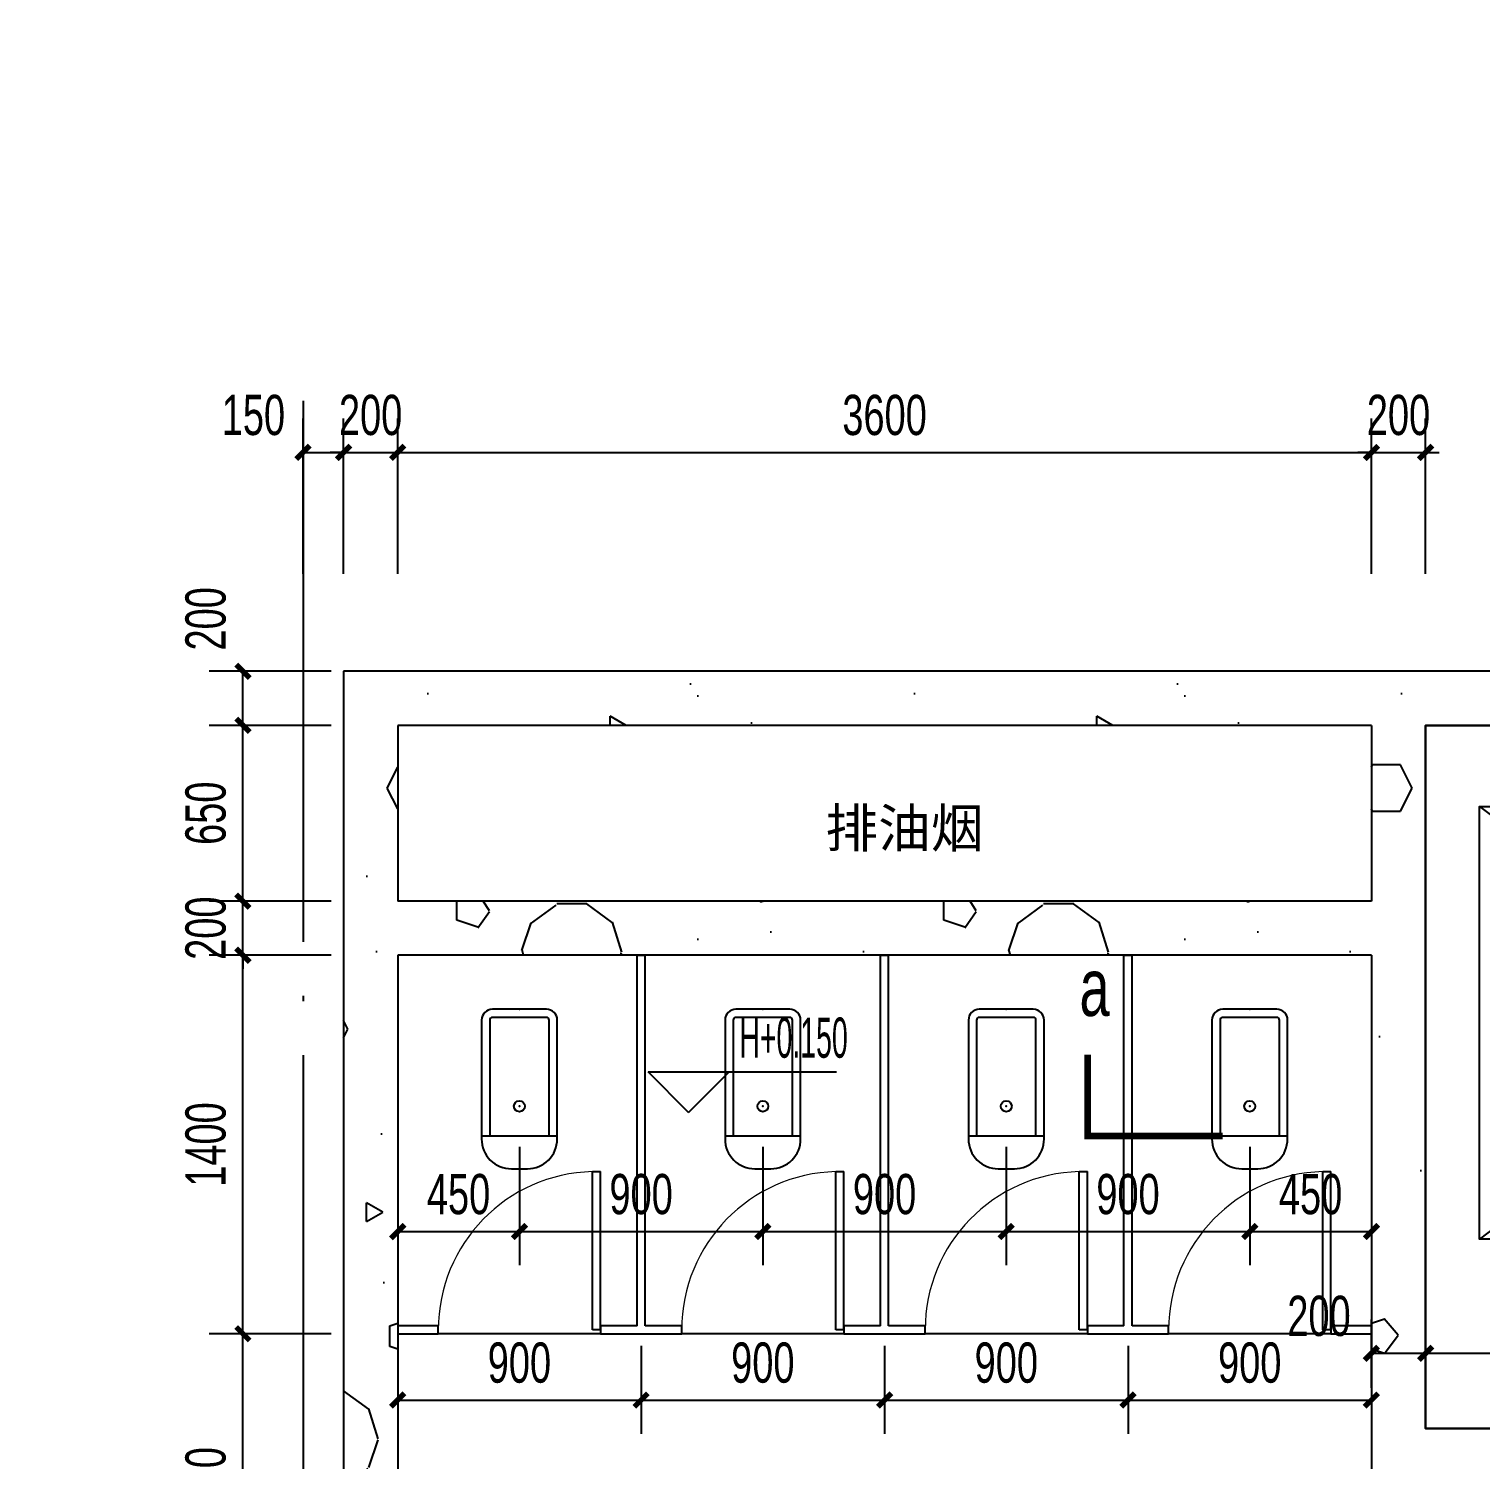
# Model space of a CAD drawing. Extents: x -26219 to 315419, y -160410 to -120810.
# Drawn here: x 245013 to 250381, y -145967 to -140675 of the extents above; entities that cross this region are included whole.
import ezdxf
from ezdxf.xclip import XClip

# ---------------------------------------------------------------- set-up
doc = ezdxf.new("R2010")
doc.units = 0
doc.header["$LTSCALE"] = 1000
doc.header["$MEASUREMENT"] = 0
doc.header["$XCLIPFRAME"] = 0
doc.linetypes.add('104-14# 核心筒$2$DOTE', pattern=[2.42, 2, -0.2, 0.02, -0.2])
for name, color, linetype in [('01-标注_尺寸', 124, 'Continuous'), ('01-标注_标高', 200, 'Continuous'), ('01-标注_符号', 200, 'Continuous'), ('02-TEXT_标注', 130, 'Continuous'), ('104-14# 核心筒$0$A-E_电梯', 171, 'Continuous'), ('104-14# 核心筒$0$A-I_卫-洁具', 241, 'Continuous'), ('104-14# 核心筒$0$A-I_卫-隔断', 214, 'Continuous'), ('104-14# 核心筒$0$A_STR-砌块墙', 121, 'Continuous'), ('104-14# 核心筒$2$05-填充_天正', 26, 'Continuous'), ('104-14# 核心筒$2$A_AXIS-轴线', 36, '104-14# 核心筒$2$DOTE')]:
    doc.layers.add(name, color=color, linetype=linetype)
doc.styles.add('_TCH_DIM', font='ros.shx', dxfattribs={"width": 0.75, "bigfont": 'jd.shx'})
doc.styles.add('_TCH_DIM_T3', font='ros.shx', dxfattribs={"width": 0.705882, "bigfont": 'jd.shx'})
doc.styles.add('_TCH_LABEL', font='ros.shx', dxfattribs={"bigfont": 'jd.shx'})
doc.styles.get("Standard").update_dxf_attribs({"font": 'STXIHEI_0.TTF'})
doc.dimstyles.new('_TCH_ARCH&&50', dxfattribs={"dimtxt": 148.75, "dimasz": 50, "dimexe": 125, "dimexo": 150, "dimgap": 63.125, "dimtad": 1, "dimdec": 0, "dimzin": 0, "dimdsep": 46, "dimtxsty": '_TCH_DIM_T3', "dimblk": 'ARCHTICK', "dimcen": 0.09, "dimclrt": 7, "dimazin": 2, "dimtfac": 1, "dimtdec": 0, "dimtix": 1, "dimtmove": 2, "dimatfit": 3, "dimfxl": 0, "dimtolj": 1, "dimtzin": 0, "dimarcsym": 0})
pattern_1 = [(0, (531, -549), (900, 1800), [0, -1800]), (0, (-522, -792), (900, 1800), [0, -1800]), (0, (63, -810), (900, 1800), [0, -1800]), (0, (702, -279), (900, 1800), [0, -1800]), (0, (-45, -900), (900, 1800), [0, -1800]), (0, (882, 855), (900, 1800), [0, -1800]), (0, (333, 711), (900, 1800), [0, -1800]), (0, (621, 486), (900, 1800), [0, -1800]), (0, (-846, 450), (900, 1800), [0, -1800]), (0, (36, 369), (900, 1800), [0, -1800]), (0, (-306, -90), (900, 1800), [0, -1800]), (0, (-288, -765), (900, 1800), [0, -1800]), (0, (387, -837), (900, 1800), [0, -1800]), (0, (882, -45), (900, 1800), [0, -1800]), (0, (-801, -324), (900, 1800), [0, -1800]), (0, (-648, -18), (900, 1800), [0, -1800]), (0, (54, -144), (900, 1800), [0, -1800]), (0, (-198, -405), (900, 1800), [0, -1800]), (0, (-342, 189), (900, 1800), [0, -1800]), (0, (-117, 864), (900, 1800), [0, -1800]), (0, (-729, -702), (900, 1800), [0, -1800]), (0, (261, 495), (900, 1800), [0, -1800]), (0, (-576, 522), (900, 1800), [0, -1800]), (0, (-720, 756), (900, 1800), [0, -1800]), (130.60129, (771.43, 291.43), (-4499.99995, 5400.00002), [79.025, -33111.333]), (18.43495, (642.86, 325.71), (4500, 1800), [81.316, -11302.884]), (90, (642.9, 248.6), (900, 1800), [77.143, -3522.857]), (161.56505, (720, 222.86), (-4500, 1799.9999), [81.316, -11302.884]), (53.1301, (720, 222.86), (900, 1800), [85.714, -8914.285]), (135, (788.6, -694.3), (-900, 1800), [72.73, -5018.438]), (45, (685.7, -694.3), (900, 1800), [72.73, -5018.438]), (135, (737.14, -745.7), (-900, 1800), [72.73, -5018.438]), (45, (737.14, -745.7), (900, 1800), [72.73, -5018.438]), (116.565, (-77.1, 514.3), (-0.0002, 3600), [95.83, -1916.63]), (180, (-120, 600), (-900, 1800), [102.857, -1697.143]), (63.435, (-265.7, 514.3), (8e-06, 3600), [95.83, -1916.63]), (116.565, (-222.9, 428.6), (-0.0002, 3600), [95.83, -1916.63]), (0, (-222.9, 428.6), (900, 1800), [102.857, -1697.143]), (63.435, (-120, 428.6), (8e-06, 3600), [95.83, -1916.63]), (107.10273, (600, -94.286), (-2699.999897, 9000.000015), [116.584, -48848.707]), (143.97263, (565.71, 17.14), (-17099.99978, 12599.99999), [116.584, -24366.06]), (180, (471.4, 85.7), (-900, 1800), [111.43, -1688.57]), (36.02737, (265.71, 17.14), (17099.99987, 12599.99986), [116.584, -24366.06]), (71.56505, (231.43, -85.7), (2700, 9000), [108.42, -11275.778]), (107.10273, (265.714, -197.14), (-2699.999897, 9000.000015), [116.584, -48848.707]), (143.97263, (360, -265.71), (-17099.99978, 12599.99999), [116.584, -24366.06]), (0, (360, -265.7), (900, 1800), [111.43, -1688.57]), (36.02737, (471.43, -265.71), (17099.99987, 12599.99986), [116.584, -24366.06]), (71.56505, (565.71, -197.14), (2700, 9000), [108.42, -11275.778]), (150.25512, (617.14, 745.71), (-2700, 1800), [69.105, -14442.96]), (90, (557.1, 711.4), (900, 1800), [68.57, -3531.428]), (29.74488, (557.14, 711.43), (2700, 1800), [69.105, -14442.96]), (116.565, (197.1, -531.4), (-0.0002, 3600), [95.83, -1916.63]), (168.69007, (154.29, -445.71), (-8100, 1799.99995), [87.412, -18269.056]), (41.185925, (0, -488.57), (22499.999864, 19799.99983), [91.116, -38177.406]), (90, (0, -574.3), (900, 1800), [85.714, -3514.285]), (138.81407, (68.57, -634.286), (-22499.9996, 19800.000126), [91.116, -38177.406]), (16.69924, (68.57, -634.286), (29699.99978, 8999.999906), [89.488, -37495.613]), (60.9454, (154.29, -608.57), (900, 1799.999984), [88.248, -36976.018]), (109.98311, (-557.14, 222.86), (-4500.000017, 12599.999967), [100.326, -42036.592]), (155.556045, (-591.43, 317.14), (-11700.000045, 5399.99989), [103.57, -43395.394]), (24.443955, (-780, 317.14), (11700.000006, 5399.999974), [103.57, -43395.394]), (70.01689, (-814.286, 222.86), (4500.000014, 12599.99997), [100.326, -42036.592]), (109.98311, (-780, 128.57), (-4500.000017, 12599.999967), [100.326, -42036.592]), (160.0169, (-685.71, 94.29), (-4500, 1799.99992), [100.326, -20968.132]), (19.9831, (-685.71, 94.29), (4499.99998, 1800), [100.326, -20968.132]), (70.01689, (-591.43, 128.57), (4500.000014, 12599.99997), [100.326, -42036.592]), (122.00538, (111.43, 60), (-900.00012, 1799.9999), [80.863, -16900.302]), (18.43495, (-8.57, 102.86), (4500, 1800), [81.316, -11302.884]), (90, (-8.6, 25.7), (900, 1800), [77.143, -3522.857]), (161.56505, (68.57, 0), (-4500, 1799.9999), [81.316, -11302.884]), (54.46232, (68.57, 0), (6299.99999, 8999.99999), [73.734, -30894.635]), (116.565, (-411.4, -377.1), (-0.0002, 3600), [95.83, -1916.63]), (180, (-454.3, -291.4), (-900, 1800), [94.286, -1705.714]), (59.03624, (-600, -377.14), (900, 1800), [99.96, -20891.466]), (120.96376, (-548.57, -462.86), (-900.00012, 1799.99992), [99.96, -20891.466]), (0, (-548.6, -462.9), (900, 1800), [94.286, -1705.714]), (63.435, (-454.3, -462.9), (8e-06, 3600), [95.83, -1916.63])]

# ---------------------------------------------------------------- blocks, each defined once
blk = doc.blocks.new('104-14# 核心筒$0$wrert')
for p, q in [((300, 200), (1900, 2300)), ((300, 2300), (1900, 200)), ((2265, 1890.12), (2100, 1890.12)), ((2100, 1890.12), (2100, 609.88)), ((2265, 609.88), (2265, 1890.12)), ((2100, 609.88), (2265, 609.88))]:
    blk.add_line(p, q)
for points in [[(0, 2600), (2600, 2600), (2600, 0), (0, 0)], [(300, 2300), (1900, 2300), (1900, 200), (300, 200), (300, 2300)]]:
    blk.add_lwpolyline(points, close=True)
blk = doc.blocks.new('104-14# 核心筒$0$$lvtry$00000200')
at = {"color": 0}
for p, q in [((-109.8, -40, 0), (-109.8, -469.7, 0)), ((99.8, -30, 0), (-99.8, -30, 0)), ((109.8, -469.7, 0), (109.8, -40, 0))]:
    blk.add_line(p, q, dxfattribs=at)
at = {"color": 0, "elevation": 0}
blk.add_lwpolyline([(99.8, 0), (-99.8, 0, 0.414214), (-139.8, -40), (-139.8, -479.7, 0.414214), (-29.8, -589.7), (29.8, -589.7, 0.414214), (139.8, -479.7), (139.8, -40, 0.414214)], format="xyb", close=True, dxfattribs=at)
blk.add_lwpolyline([(139.8, -469.7), (-139.8, -469.7)], dxfattribs=at)
at = {"color": 0}
blk.add_circle((0, -358.6, 0), 20, dxfattribs=at)
for centre, start, end in [((-99.8, -40, 0), 90, 180), ((99.8, -40, 0), 0, 90)]:
    blk.add_arc(centre, 10, start, end, dxfattribs=at)
for p in [(0, 0), (0, -358.6, 0)]:
    blk.add_point(p, dxfattribs=at)
blk = doc.blocks.new('104-14# 核心筒$0$hgfasg')
at = {"yscale": -1}
blk.add_blockref('104-14# 核心筒$0$$lvtry$00000200', (0, 200), dxfattribs=at)
blk = doc.blocks.new('104-14# 核心筒$0$$DorLib2D$00000001')
for p, q in [((0.45, 0.975), (0.5, 0.975)), ((0.45, 0), (0.45, 0.975)), ((0.5, 0), (0.5, 0.975)), ((0.5, 0), (0.45, 0))]:
    blk.add_line(p, q)
at = {"lineweight": 13}
blk.add_arc((0.475, 0), 0.975, 91.46928, 180, dxfattribs=at)
blk = doc.blocks.new('104-14# 核心筒')
at = {"layer": '104-14# 核心筒$2$05-填充_天正'}
h = blk.add_hatch(dxfattribs=at)
h.set_pattern_fill('加气混凝土', color=256, scale=150, style=0)
h.set_pattern_definition(pattern_1)
h.paths.add_polyline_path([(95750, 21300), (95550, 21500), (95550, 20550), (95683.3, 20550), (95750, 20650)])
h = blk.add_hatch(dxfattribs=at)
h.set_pattern_fill('加气混凝土', color=256, scale=150, style=0)
h.set_pattern_definition(pattern_1)
h.paths.add_polyline_path([(99450, 21366.7), (99450, 21500), (95550, 21500), (95750, 21300), (99350, 21300)])
h = blk.add_hatch(dxfattribs=at)
h.set_pattern_fill('加气混凝土', color=256, scale=150, style=0)
h.set_pattern_definition(pattern_1)
h.paths.add_polyline_path([(102150, 21300), (102350, 21500), (99450, 21500), (99450, 21366.7), (99550, 21300)])
h = blk.add_hatch(dxfattribs=at)
h.set_pattern_fill('加气混凝土', color=256, scale=150, style=0)
h.set_pattern_definition(pattern_1)
h.paths.add_polyline_path([(99450, 21366.7), (99350, 21300), (99350, 20650), (99416.7, 20550), (99550, 20550), (99550, 21300)])
h = blk.add_hatch(dxfattribs=at)
h.set_pattern_fill('加气混凝土', color=256, scale=150, style=0)
h.set_pattern_definition(pattern_1)
h.paths.add_polyline_path([(99416.7, 20550), (99350, 20650), (95750, 20650), (95683.3, 20550), (95750, 20450), (99350, 20450)])
h = blk.add_hatch(dxfattribs=at)
h.set_pattern_fill('加气混凝土', color=256, scale=150, style=0)
h.set_pattern_definition(pattern_1)
h.paths.add_polyline_path([(95550, 17100), (95750, 17100), (95750, 20450), (95683.3, 20550), (95550, 20550)])
h = blk.add_hatch(dxfattribs=at)
h.set_pattern_fill('加气混凝土', color=256, scale=150, style=0)
h.set_pattern_definition(pattern_1)
h.paths.add_polyline_path([(99416.7, 20550), (99350, 20450), (99350, 18600), (99483.3, 18600), (99550, 18700), (99550, 20550)])
h = blk.add_hatch(dxfattribs=at)
h.set_pattern_fill('加气混凝土', color=256, scale=150, style=0)
h.set_pattern_definition(pattern_1)
h.paths.add_polyline_path([(99483.3, 18600), (99550, 18500), (102250, 18500), (102250, 18633.3), (102150, 18700), (99550, 18700)])
h = blk.add_hatch(dxfattribs=at)
h.set_pattern_fill('加气混凝土', color=256, scale=150, style=0)
h.set_pattern_definition(pattern_1)
h.paths.add_polyline_path([(99483.3, 18600), (99350, 18600), (99350, 17900), (99550, 17900), (99550, 18500)])
at = {"layer": '104-14# 核心筒$0$A-I_卫-隔断'}
for p, q in [((96635, 19080), (96635, 20450)), ((96635, 20450), (96665, 20450)), ((96665, 19080), (96665, 20450)), ((97535, 19080), (97535, 20450)), ((97535, 20450), (97565, 20450)), ((97565, 19080), (97565, 20450)), ((98435, 19080), (98435, 20450)), ((98435, 20450), (98465, 20450)), ((98465, 19080), (98465, 20450)), ((95900, 19080), (95750, 19080)), ((95750, 19080), (95750, 19050)), ((95900, 19050), (95900, 19080)), ((96635, 19080), (96500, 19080)), ((96500, 19080), (96500, 19050)), ((96800, 19080), (96665, 19080)), ((96800, 19050), (96800, 19080)), ((97535, 19080), (97400, 19080)), ((97400, 19080), (97400, 19050)), ((97700, 19080), (97565, 19080)), ((97700, 19050), (97700, 19080)), ((98435, 19080), (98300, 19080)), ((98300, 19080), (98300, 19050)), ((98600, 19080), (98465, 19080)), ((98600, 19050), (98600, 19080)), ((99350, 19080), (99200, 19080)), ((99200, 19080), (99200, 19050)), ((99350, 19050), (99350, 19080)), ((95750, 19050), (95900, 19050)), ((96500, 19050), (95900, 19050)), ((96500, 19050), (96650, 19050)), ((96650, 19050), (96800, 19050)), ((97400, 19050), (96800, 19050)), ((97400, 19050), (97550, 19050)), ((97550, 19050), (97700, 19050)), ((98300, 19050), (97700, 19050)), ((98300, 19050), (98450, 19050)), ((98450, 19050), (98600, 19050)), ((99200, 19050), (98600, 19050)), ((99200, 19050), (99350, 19050))]:
    blk.add_line(p, q, dxfattribs=at)
at = {"layer": '104-14# 核心筒$0$A_STR-砌块墙'}
for p, q in [((95550, 21500), (95550, 20550)), ((99450, 21500), (95550, 21500)), ((102350, 21500), (99450, 21500)), ((95750, 21300), (95750, 20650)), ((99350, 21300), (95750, 21300)), ((99350, 21300), (99350, 20650)), ((99550, 21300), (99550, 20550)), ((102150, 21300), (99550, 21300)), ((99350, 20650), (95750, 20650)), ((95550, 20550), (95550, 17100)), ((99550, 20550), (99550, 18700)), ((95750, 20450), (95750, 17100)), ((99350, 20450), (95750, 20450)), ((99350, 20450), (99350, 18600)), ((99550, 18700), (102150, 18700)), ((99350, 18600), (99350, 17900))]:
    blk.add_line(p, q, dxfattribs=at)
at = {"layer": '104-14# 核心筒$2$A_AXIS-轴线'}
for p, q in [((95400, 54018.4), (95400, -8545.1)), ((-24839, 16700), (120259.9, 16700))]:
    blk.add_line(p, q, dxfattribs=at)
at = {"layer": '104-14# 核心筒$0$A-E_电梯', "rotation": 270}
blk.add_blockref('104-14# 核心筒$0$wrert', (99550, 21300), dxfattribs=at)
at = {"layer": '104-14# 核心筒$0$A-I_卫-洁具', "ltscale": 0.1, "xscale": -1, "rotation": 180}
for p in [(96200, 20450), (97100, 20450), (98000, 20450), (98900, 20450)]:
    blk.add_blockref('104-14# 核心筒$0$hgfasg', p, dxfattribs=at)
at = {"layer": '104-14# 核心筒$0$A-I_卫-隔断', "xscale": -600, "yscale": -600, "zscale": 30, "rotation": 180}
for p in [(96200, 19065), (97100, 19065), (98000, 19065), (98900, 19065)]:
    blk.add_blockref('104-14# 核心筒$0$$DorLib2D$00000001', p, dxfattribs=at)
blk = doc.blocks.new('_ArchTick')
at = {"color": 0, "linetype": 'ByBlock', "const_width": 0.4}
blk.add_lwpolyline([(-0.5, -0.5), (0.5, 0.5)], dxfattribs=at)
blk = doc.blocks.new('*D690')
at = {"layer": '01-标注_尺寸', "color": 0, "lineweight": -2, "transparency": 16777216}
for p, q in [((246130.1, -143050), (245679, -143050)), ((245804, -143250), (245804, -143050)), ((246130.1, -143250), (245679, -143250))]:
    blk.add_line(p, q, dxfattribs=at)
at = {"layer": 'Defpoints', "color": 0, "transparency": 16777216}
for p in [(245804, -143050), (246280.1, -143050), (246280.1, -143250)]:
    blk.add_point(p, dxfattribs=at)
at = {"layer": '01-标注_尺寸', "color": 0, "lineweight": -2, "transparency": 16777216, "xscale": 50, "yscale": 50, "zscale": 50}
for p, rotation in [((245804, -143050), 90), ((245804, -143250), 270)]:
    blk.add_blockref('_ArchTick', p, dxfattribs=dict(at, rotation=rotation))
at = {"layer": '01-标注_尺寸', "color": 7, "transparency": 16777216, "insert": (245666.5, -142856), "char_height": 148.75, "attachment_point": 5, "rotation": 90, "style": '_TCH_DIM_T3'}
blk.add_mtext('\\A1;200', dxfattribs=at)
blk = doc.blocks.new('*D691')
at = {"layer": '01-标注_尺寸', "color": 0, "lineweight": -2, "transparency": 16777216}
for p, q in [((246130.1, -143250), (245679, -143250)), ((245804, -143900), (245804, -143250)), ((246130.1, -143900), (245679, -143900))]:
    blk.add_line(p, q, dxfattribs=at)
at = {"layer": 'Defpoints', "color": 0, "transparency": 16777216}
for p in [(245804, -143250), (246280.1, -143250), (246280.1, -143900)]:
    blk.add_point(p, dxfattribs=at)
at = {"layer": '01-标注_尺寸', "color": 0, "lineweight": -2, "transparency": 16777216, "xscale": 50, "yscale": 50, "zscale": 50}
for p, rotation in [((245804, -143250), 90), ((245804, -143900), 270)]:
    blk.add_blockref('_ArchTick', p, dxfattribs=dict(at, rotation=rotation))
at = {"layer": '01-标注_尺寸', "color": 7, "transparency": 16777216, "insert": (245666.5, -143575), "char_height": 148.75, "attachment_point": 5, "rotation": 90, "style": '_TCH_DIM_T3'}
blk.add_mtext('\\A1;650', dxfattribs=at)
blk = doc.blocks.new('*D692')
at = {"layer": '01-标注_尺寸', "color": 0, "lineweight": -2, "transparency": 16777216}
for p, q in [((245804, -143900), (245804, -143850)), ((246130.1, -143900), (245679, -143900)), ((245804, -144100), (245804, -143900)), ((246130.1, -144100), (245679, -144100)), ((245804, -144100), (245804, -144150))]:
    blk.add_line(p, q, dxfattribs=at)
at = {"layer": 'Defpoints', "color": 0, "transparency": 16777216}
for p in [(245804, -143900), (246280.1, -143900), (246280.1, -144100)]:
    blk.add_point(p, dxfattribs=at)
at = {"layer": '01-标注_尺寸', "color": 0, "lineweight": -2, "transparency": 16777216, "xscale": 50, "yscale": 50, "zscale": 50}
for p, rotation in [((245804, -143900), 270), ((245804, -144100), 90)]:
    blk.add_blockref('_ArchTick', p, dxfattribs=dict(at, rotation=rotation))
at = {"layer": '01-标注_尺寸', "color": 7, "transparency": 16777216, "insert": (245666.5, -144000), "char_height": 148.75, "attachment_point": 5, "rotation": 90, "style": '_TCH_DIM_T3'}
blk.add_mtext('\\A1;200', dxfattribs=at)
blk = doc.blocks.new('*D693')
at = {"layer": '01-标注_尺寸', "color": 0, "lineweight": -2, "transparency": 16777216}
for p, q in [((246130.1, -144100), (245679, -144100)), ((245804, -145500), (245804, -144100)), ((246130.1, -145500), (245679, -145500))]:
    blk.add_line(p, q, dxfattribs=at)
at = {"layer": 'Defpoints', "color": 0, "transparency": 16777216}
for p in [(245804, -144100), (246280.1, -144100), (246280.1, -145500)]:
    blk.add_point(p, dxfattribs=at)
at = {"layer": '01-标注_尺寸', "color": 0, "lineweight": -2, "transparency": 16777216, "xscale": 50, "yscale": 50, "zscale": 50}
for p, rotation in [((245804, -144100), 90), ((245804, -145500), 270)]:
    blk.add_blockref('_ArchTick', p, dxfattribs=dict(at, rotation=rotation))
at = {"layer": '01-标注_尺寸', "color": 7, "transparency": 16777216, "insert": (245666.5, -144800), "char_height": 148.75, "attachment_point": 5, "rotation": 90, "style": '_TCH_DIM_T3'}
blk.add_mtext('\\A1;1400', dxfattribs=at)
blk = doc.blocks.new('*D694')
at = {"layer": '01-标注_尺寸', "color": 0, "lineweight": -2, "transparency": 16777216}
for p, q in [((246130.1, -145500), (245679, -145500)), ((245804, -146650), (245804, -145500)), ((246130.1, -146650), (245679, -146650))]:
    blk.add_line(p, q, dxfattribs=at)
at = {"layer": 'Defpoints', "color": 0, "transparency": 16777216}
for p in [(245804, -145500), (246280.1, -145500), (246280.1, -146650)]:
    blk.add_point(p, dxfattribs=at)
at = {"layer": '01-标注_尺寸', "color": 0, "lineweight": -2, "transparency": 16777216, "xscale": 50, "yscale": 50, "zscale": 50}
for p, rotation in [((245804, -145500), 90), ((245804, -146650), 270)]:
    blk.add_blockref('_ArchTick', p, dxfattribs=dict(at, rotation=rotation))
at = {"layer": '01-标注_尺寸', "color": 7, "transparency": 16777216, "insert": (245666.5, -146075), "char_height": 148.75, "attachment_point": 5, "rotation": 90, "style": '_TCH_DIM_T3'}
blk.add_mtext('\\A1;1150', dxfattribs=at)
blk = doc.blocks.new('*D716')
at = {"layer": '01-标注_尺寸', "color": 0, "lineweight": -2, "transparency": 16777216}
for p, q in [((250176, -145700), (250176, -145447.2)), ((252776, -145700), (252776, -145447.2)), ((250176, -145572.2), (252776, -145572.2))]:
    blk.add_line(p, q, dxfattribs=at)
at = {"layer": 'Defpoints', "color": 0, "transparency": 16777216}
for p in [(252776, -145572.2), (250176, -145850), (252776, -145850)]:
    blk.add_point(p, dxfattribs=at)
at = {"layer": '01-标注_尺寸', "color": 0, "lineweight": -2, "transparency": 16777216, "xscale": 50, "yscale": 50, "zscale": 50, "rotation": 180}
blk.add_blockref('_ArchTick', (250176, -145572.2), dxfattribs=at)
at = {"layer": '01-标注_尺寸', "color": 0, "lineweight": -2, "transparency": 16777216, "xscale": 50, "yscale": 50, "zscale": 50}
blk.add_blockref('_ArchTick', (252776, -145572.2), dxfattribs=at)
at = {"layer": '01-标注_尺寸', "color": 7, "transparency": 16777216, "insert": (251476, -145434.7), "char_height": 148.75, "attachment_point": 5, "style": '_TCH_DIM_T3'}
blk.add_mtext('\\A1;2600', dxfattribs=at)
blk = doc.blocks.new('*D717')
at = {"layer": '01-标注_尺寸', "color": 0, "lineweight": -2, "transparency": 16777216}
for p, q in [((249976, -145700), (249976, -145447.2)), ((250176, -145700), (250176, -145447.2)), ((249976, -145572.2), (250176, -145572.2))]:
    blk.add_line(p, q, dxfattribs=at)
at = {"layer": 'Defpoints', "color": 0, "transparency": 16777216}
for p in [(250176, -145572.2), (249976, -145850), (250176, -145850)]:
    blk.add_point(p, dxfattribs=at)
at = {"layer": '01-标注_尺寸', "color": 0, "lineweight": -2, "transparency": 16777216, "xscale": 50, "yscale": 50, "zscale": 50, "rotation": 180}
blk.add_blockref('_ArchTick', (249976, -145572.2), dxfattribs=at)
at = {"layer": '01-标注_尺寸', "color": 0, "lineweight": -2, "transparency": 16777216, "xscale": 50, "yscale": 50, "zscale": 50}
blk.add_blockref('_ArchTick', (250176, -145572.2), dxfattribs=at)
at = {"layer": '01-标注_尺寸', "color": 7, "transparency": 16777216, "insert": (249782, -145434.7), "char_height": 148.75, "attachment_point": 5, "style": '_TCH_DIM_T3'}
blk.add_mtext('\\A1;200', dxfattribs=at)
blk = doc.blocks.new('*D751')
at = {"layer": '01-标注_尺寸', "color": 0, "lineweight": -2, "transparency": 16777216}
for p, q in [((246376, -144808.6), (246376, -145246.8)), ((246826, -144808.6), (246826, -145246.8)), ((246376, -145121.8), (246826, -145121.8))]:
    blk.add_line(p, q, dxfattribs=at)
at = {"layer": 'Defpoints', "color": 0, "transparency": 16777216}
for p in [(246376, -144658.6), (246826, -144658.6), (246826, -145121.8)]:
    blk.add_point(p, dxfattribs=at)
at = {"layer": '01-标注_尺寸', "color": 0, "lineweight": -2, "transparency": 16777216, "xscale": 50, "yscale": 50, "zscale": 50, "rotation": 180}
blk.add_blockref('_ArchTick', (246376, -145121.8), dxfattribs=at)
at = {"layer": '01-标注_尺寸', "color": 0, "lineweight": -2, "transparency": 16777216, "xscale": 50, "yscale": 50, "zscale": 50}
blk.add_blockref('_ArchTick', (246826, -145121.8), dxfattribs=at)
at = {"layer": '01-标注_尺寸', "color": 7, "transparency": 16777216, "insert": (246601, -144984.3), "char_height": 148.75, "attachment_point": 5, "style": '_TCH_DIM_T3'}
blk.add_mtext('\\A1;450', dxfattribs=at)
blk = doc.blocks.new('*D752')
at = {"layer": '01-标注_尺寸', "color": 0, "lineweight": -2, "transparency": 16777216}
for p, q in [((246826, -144808.6), (246826, -145246.8)), ((247726, -144808.6), (247726, -145246.8)), ((246826, -145121.8), (247726, -145121.8))]:
    blk.add_line(p, q, dxfattribs=at)
at = {"layer": 'Defpoints', "color": 0, "transparency": 16777216}
for p in [(246826, -144658.6), (247726, -144658.6), (247726, -145121.8)]:
    blk.add_point(p, dxfattribs=at)
at = {"layer": '01-标注_尺寸', "color": 0, "lineweight": -2, "transparency": 16777216, "xscale": 50, "yscale": 50, "zscale": 50, "rotation": 180}
blk.add_blockref('_ArchTick', (246826, -145121.8), dxfattribs=at)
at = {"layer": '01-标注_尺寸', "color": 0, "lineweight": -2, "transparency": 16777216, "xscale": 50, "yscale": 50, "zscale": 50}
blk.add_blockref('_ArchTick', (247726, -145121.8), dxfattribs=at)
at = {"layer": '01-标注_尺寸', "color": 7, "transparency": 16777216, "insert": (247276, -144984.3), "char_height": 148.75, "attachment_point": 5, "style": '_TCH_DIM_T3'}
blk.add_mtext('\\A1;900', dxfattribs=at)
blk = doc.blocks.new('*D753')
at = {"layer": '01-标注_尺寸', "color": 0, "lineweight": -2, "transparency": 16777216}
for p, q in [((247726, -144808.6), (247726, -145246.8)), ((248626, -144808.6), (248626, -145246.8)), ((247726, -145121.8), (248626, -145121.8))]:
    blk.add_line(p, q, dxfattribs=at)
at = {"layer": 'Defpoints', "color": 0, "transparency": 16777216}
for p in [(247726, -144658.6), (248626, -144658.6), (248626, -145121.8)]:
    blk.add_point(p, dxfattribs=at)
at = {"layer": '01-标注_尺寸', "color": 0, "lineweight": -2, "transparency": 16777216, "xscale": 50, "yscale": 50, "zscale": 50, "rotation": 180}
blk.add_blockref('_ArchTick', (247726, -145121.8), dxfattribs=at)
at = {"layer": '01-标注_尺寸', "color": 0, "lineweight": -2, "transparency": 16777216, "xscale": 50, "yscale": 50, "zscale": 50}
blk.add_blockref('_ArchTick', (248626, -145121.8), dxfattribs=at)
at = {"layer": '01-标注_尺寸', "color": 7, "transparency": 16777216, "insert": (248176, -144984.3), "char_height": 148.75, "attachment_point": 5, "style": '_TCH_DIM_T3'}
blk.add_mtext('\\A1;900', dxfattribs=at)
blk = doc.blocks.new('*D754')
at = {"layer": '01-标注_尺寸', "color": 0, "lineweight": -2, "transparency": 16777216}
for p, q in [((248626, -144808.6), (248626, -145246.8)), ((249526, -144808.6), (249526, -145246.8)), ((248626, -145121.8), (249526, -145121.8))]:
    blk.add_line(p, q, dxfattribs=at)
at = {"layer": 'Defpoints', "color": 0, "transparency": 16777216}
for p in [(248626, -144658.6), (249526, -144658.6), (249526, -145121.8)]:
    blk.add_point(p, dxfattribs=at)
at = {"layer": '01-标注_尺寸', "color": 0, "lineweight": -2, "transparency": 16777216, "xscale": 50, "yscale": 50, "zscale": 50, "rotation": 180}
blk.add_blockref('_ArchTick', (248626, -145121.8), dxfattribs=at)
at = {"layer": '01-标注_尺寸', "color": 0, "lineweight": -2, "transparency": 16777216, "xscale": 50, "yscale": 50, "zscale": 50}
blk.add_blockref('_ArchTick', (249526, -145121.8), dxfattribs=at)
at = {"layer": '01-标注_尺寸', "color": 7, "transparency": 16777216, "insert": (249076, -144984.3), "char_height": 148.75, "attachment_point": 5, "style": '_TCH_DIM_T3'}
blk.add_mtext('\\A1;900', dxfattribs=at)
blk = doc.blocks.new('*D755')
at = {"layer": '01-标注_尺寸', "color": 0, "lineweight": -2, "transparency": 16777216}
for p, q in [((249526, -144808.6), (249526, -145246.8)), ((249976, -144808.6), (249976, -145246.8)), ((249526, -145121.8), (249976, -145121.8))]:
    blk.add_line(p, q, dxfattribs=at)
at = {"layer": 'Defpoints', "color": 0, "transparency": 16777216}
for p in [(249526, -144658.6), (249976, -144658.6), (249976, -145121.8)]:
    blk.add_point(p, dxfattribs=at)
at = {"layer": '01-标注_尺寸', "color": 0, "lineweight": -2, "transparency": 16777216, "xscale": 50, "yscale": 50, "zscale": 50, "rotation": 180}
blk.add_blockref('_ArchTick', (249526, -145121.8), dxfattribs=at)
at = {"layer": '01-标注_尺寸', "color": 0, "lineweight": -2, "transparency": 16777216, "xscale": 50, "yscale": 50, "zscale": 50}
blk.add_blockref('_ArchTick', (249976, -145121.8), dxfattribs=at)
at = {"layer": '01-标注_尺寸', "color": 7, "transparency": 16777216, "insert": (249751, -144984.3), "char_height": 148.75, "attachment_point": 5, "style": '_TCH_DIM_T3'}
blk.add_mtext('\\A1;450', dxfattribs=at)
blk = doc.blocks.new('*D997')
at = {"layer": '01-标注_尺寸', "color": 0, "lineweight": -2, "transparency": 16777216}
for p, q in [((249976, -142689.4), (249976, -142115.5)), ((250176, -142689.4), (250176, -142115.5)), ((249976, -142240.5), (249926, -142240.5)), ((249976, -142240.5), (250176, -142240.5)), ((250176, -142240.5), (250226, -142240.5))]:
    blk.add_line(p, q, dxfattribs=at)
at = {"layer": 'Defpoints', "color": 0, "transparency": 16777216}
for p in [(250176, -142240.5), (249976, -142839.4), (250176, -142839.4)]:
    blk.add_point(p, dxfattribs=at)
at = {"layer": '01-标注_尺寸', "color": 0, "lineweight": -2, "transparency": 16777216, "xscale": 50, "yscale": 50, "zscale": 50}
blk.add_blockref('_ArchTick', (249976, -142240.5), dxfattribs=at)
at = {"layer": '01-标注_尺寸', "color": 0, "lineweight": -2, "transparency": 16777216, "xscale": 50, "yscale": 50, "zscale": 50, "rotation": 180}
blk.add_blockref('_ArchTick', (250176, -142240.5), dxfattribs=at)
at = {"layer": '01-标注_尺寸', "color": 7, "transparency": 16777216, "insert": (250076, -142103), "char_height": 148.75, "attachment_point": 5, "style": '_TCH_DIM_T3'}
blk.add_mtext('\\A1;200', dxfattribs=at)
blk = doc.blocks.new('*D998')
at = {"layer": '01-标注_尺寸', "color": 0, "lineweight": -2, "transparency": 16777216}
for p, q in [((246376, -142689.4), (246376, -142115.5)), ((249976, -142689.4), (249976, -142115.5)), ((246376, -142240.5), (249976, -142240.5))]:
    blk.add_line(p, q, dxfattribs=at)
at = {"layer": 'Defpoints', "color": 0, "transparency": 16777216}
for p in [(249976, -142240.5), (246376, -142839.4), (249976, -142839.4)]:
    blk.add_point(p, dxfattribs=at)
at = {"layer": '01-标注_尺寸', "color": 0, "lineweight": -2, "transparency": 16777216, "xscale": 50, "yscale": 50, "zscale": 50, "rotation": 180}
blk.add_blockref('_ArchTick', (246376, -142240.5), dxfattribs=at)
at = {"layer": '01-标注_尺寸', "color": 0, "lineweight": -2, "transparency": 16777216, "xscale": 50, "yscale": 50, "zscale": 50}
blk.add_blockref('_ArchTick', (249976, -142240.5), dxfattribs=at)
at = {"layer": '01-标注_尺寸', "color": 7, "transparency": 16777216, "insert": (248176, -142103), "char_height": 148.75, "attachment_point": 5, "style": '_TCH_DIM_T3'}
blk.add_mtext('\\A1;3600', dxfattribs=at)
blk = doc.blocks.new('*D999')
at = {"layer": '01-标注_尺寸', "color": 0, "lineweight": -2, "transparency": 16777216}
for p, q in [((246176, -142689.4), (246176, -142115.5)), ((246376, -142689.4), (246376, -142115.5)), ((246176, -142240.5), (246126, -142240.5)), ((246176, -142240.5), (246376, -142240.5)), ((246376, -142240.5), (246426, -142240.5))]:
    blk.add_line(p, q, dxfattribs=at)
at = {"layer": 'Defpoints', "color": 0, "transparency": 16777216}
for p in [(246376, -142240.5), (246176, -142839.4), (246376, -142839.4)]:
    blk.add_point(p, dxfattribs=at)
at = {"layer": '01-标注_尺寸', "color": 0, "lineweight": -2, "transparency": 16777216, "xscale": 50, "yscale": 50, "zscale": 50}
blk.add_blockref('_ArchTick', (246176, -142240.5), dxfattribs=at)
at = {"layer": '01-标注_尺寸', "color": 0, "lineweight": -2, "transparency": 16777216, "xscale": 50, "yscale": 50, "zscale": 50, "rotation": 180}
blk.add_blockref('_ArchTick', (246376, -142240.5), dxfattribs=at)
at = {"layer": '01-标注_尺寸', "color": 7, "transparency": 16777216, "insert": (246276, -142103), "char_height": 148.75, "attachment_point": 5, "style": '_TCH_DIM_T3'}
blk.add_mtext('\\A1;200', dxfattribs=at)
blk = doc.blocks.new('*D1000')
at = {"layer": '01-标注_尺寸', "color": 0, "lineweight": -2, "transparency": 16777216}
for p, q in [((246026, -142689.4), (246026, -142115.5)), ((246176, -142689.4), (246176, -142115.5)), ((246026, -142240.5), (246176, -142240.5))]:
    blk.add_line(p, q, dxfattribs=at)
at = {"layer": 'Defpoints', "color": 0, "transparency": 16777216}
for p in [(246176, -142240.5), (246026, -142839.4), (246176, -142839.4)]:
    blk.add_point(p, dxfattribs=at)
at = {"layer": '01-标注_尺寸', "color": 0, "lineweight": -2, "transparency": 16777216, "xscale": 50, "yscale": 50, "zscale": 50, "rotation": 180}
blk.add_blockref('_ArchTick', (246026, -142240.5), dxfattribs=at)
at = {"layer": '01-标注_尺寸', "color": 0, "lineweight": -2, "transparency": 16777216, "xscale": 50, "yscale": 50, "zscale": 50}
blk.add_blockref('_ArchTick', (246176, -142240.5), dxfattribs=at)
at = {"layer": '01-标注_尺寸', "color": 7, "transparency": 16777216, "insert": (245842.6, -142103), "char_height": 148.75, "attachment_point": 5, "style": '_TCH_DIM_T3'}
blk.add_mtext('\\A1;150', dxfattribs=at)
blk = doc.blocks.new('*D1534')
at = {"layer": '01-标注_尺寸', "color": 0, "lineweight": -2, "transparency": 16777216}
for p, q in [((249076, -145544.6), (249076, -145870)), ((249976, -145544.6), (249976, -145870)), ((249076, -145745), (249976, -145745))]:
    blk.add_line(p, q, dxfattribs=at)
at = {"layer": 'Defpoints', "color": 0, "transparency": 16777216}
for p in [(249076, -145394.6), (249976, -145394.6), (249976, -145745)]:
    blk.add_point(p, dxfattribs=at)
at = {"layer": '01-标注_尺寸', "color": 0, "lineweight": -2, "transparency": 16777216, "xscale": 50, "yscale": 50, "zscale": 50, "rotation": 180}
blk.add_blockref('_ArchTick', (249076, -145745), dxfattribs=at)
at = {"layer": '01-标注_尺寸', "color": 0, "lineweight": -2, "transparency": 16777216, "xscale": 50, "yscale": 50, "zscale": 50}
blk.add_blockref('_ArchTick', (249976, -145745), dxfattribs=at)
at = {"layer": '01-标注_尺寸', "color": 7, "transparency": 16777216, "insert": (249526, -145607.5), "char_height": 148.75, "attachment_point": 5, "style": '_TCH_DIM_T3'}
blk.add_mtext('\\A1;900', dxfattribs=at)
blk = doc.blocks.new('*D1535')
at = {"layer": '01-标注_尺寸', "color": 0, "lineweight": -2, "transparency": 16777216}
for p, q in [((248176, -145544.6), (248176, -145870)), ((249076, -145544.6), (249076, -145870)), ((248176, -145745), (249076, -145745))]:
    blk.add_line(p, q, dxfattribs=at)
at = {"layer": 'Defpoints', "color": 0, "transparency": 16777216}
for p in [(248176, -145394.6), (249076, -145394.6), (249076, -145745)]:
    blk.add_point(p, dxfattribs=at)
at = {"layer": '01-标注_尺寸', "color": 0, "lineweight": -2, "transparency": 16777216, "xscale": 50, "yscale": 50, "zscale": 50, "rotation": 180}
blk.add_blockref('_ArchTick', (248176, -145745), dxfattribs=at)
at = {"layer": '01-标注_尺寸', "color": 0, "lineweight": -2, "transparency": 16777216, "xscale": 50, "yscale": 50, "zscale": 50}
blk.add_blockref('_ArchTick', (249076, -145745), dxfattribs=at)
at = {"layer": '01-标注_尺寸', "color": 7, "transparency": 16777216, "insert": (248626, -145607.5), "char_height": 148.75, "attachment_point": 5, "style": '_TCH_DIM_T3'}
blk.add_mtext('\\A1;900', dxfattribs=at)
blk = doc.blocks.new('*D1536')
at = {"layer": '01-标注_尺寸', "color": 0, "lineweight": -2, "transparency": 16777216}
for p, q in [((247276, -145544.6), (247276, -145870)), ((248176, -145544.6), (248176, -145870)), ((247276, -145745), (248176, -145745))]:
    blk.add_line(p, q, dxfattribs=at)
at = {"layer": 'Defpoints', "color": 0, "transparency": 16777216}
for p in [(247276, -145394.6), (248176, -145394.6), (248176, -145745)]:
    blk.add_point(p, dxfattribs=at)
at = {"layer": '01-标注_尺寸', "color": 0, "lineweight": -2, "transparency": 16777216, "xscale": 50, "yscale": 50, "zscale": 50, "rotation": 180}
blk.add_blockref('_ArchTick', (247276, -145745), dxfattribs=at)
at = {"layer": '01-标注_尺寸', "color": 0, "lineweight": -2, "transparency": 16777216, "xscale": 50, "yscale": 50, "zscale": 50}
blk.add_blockref('_ArchTick', (248176, -145745), dxfattribs=at)
at = {"layer": '01-标注_尺寸', "color": 7, "transparency": 16777216, "insert": (247726, -145607.5), "char_height": 148.75, "attachment_point": 5, "style": '_TCH_DIM_T3'}
blk.add_mtext('\\A1;900', dxfattribs=at)
blk = doc.blocks.new('*D1537')
at = {"layer": '01-标注_尺寸', "color": 0, "lineweight": -2, "transparency": 16777216}
for p, q in [((246376, -145544.6), (246376, -145870)), ((247276, -145544.6), (247276, -145870)), ((246376, -145745), (247276, -145745))]:
    blk.add_line(p, q, dxfattribs=at)
at = {"layer": 'Defpoints', "color": 0, "transparency": 16777216}
for p in [(246376, -145394.6), (247276, -145394.6), (247276, -145745)]:
    blk.add_point(p, dxfattribs=at)
at = {"layer": '01-标注_尺寸', "color": 0, "lineweight": -2, "transparency": 16777216, "xscale": 50, "yscale": 50, "zscale": 50, "rotation": 180}
blk.add_blockref('_ArchTick', (246376, -145745), dxfattribs=at)
at = {"layer": '01-标注_尺寸', "color": 0, "lineweight": -2, "transparency": 16777216, "xscale": 50, "yscale": 50, "zscale": 50}
blk.add_blockref('_ArchTick', (247276, -145745), dxfattribs=at)
at = {"layer": '01-标注_尺寸', "color": 7, "transparency": 16777216, "insert": (246826, -145607.5), "char_height": 148.75, "attachment_point": 5, "style": '_TCH_DIM_T3'}
blk.add_mtext('\\A1;900', dxfattribs=at)

msp = doc.modelspace()

# ---------------------------------------------------------------- linework, layer by layer
at = {"layer": '01-标注_标高'}
for p, q in [((247451.5, -144681.6), (247301.5, -144531.6)), ((247301.5, -144531.6), (247997.8, -144531.6)), ((247451.5, -144681.6), (247601.5, -144531.6))]:
    msp.add_line(p, q, dxfattribs=at)
at = {"layer": '01-标注_符号', "const_width": 25}
msp.add_lwpolyline([(248926.5, -144468.3), (248926.5, -144768.3), (249426.5, -144768.3)], dxfattribs=at)

# ---------------------------------------------------------------- block references
ref = msp.add_blockref('104-14# 核心筒', (201591, -159600))
XClip(ref).set_block_clipping_path([(32000, 6700), (42400, 18198.7390783391)])
ref = msp.add_blockref('104-14# 核心筒', (150626, -164550))
XClip(ref).set_block_clipping_path([(94550.0000000024, 12139.8027840568), (105750.0000113929, 22499.9999875159)])

# ---------------------------------------------------------------- texts
at = {"layer": '02-TEXT_标注'}
msp.add_text('排油烟', height=142.71, dxfattribs=at).set_placement((247957.4, -143701))
for s, height, style, width, p in [('a', 212.5, '_TCH_LABEL', 0.705882, (248896.5, -144324.6)), ('H+0.150', 148.75, '_TCH_DIM', 0.529412, (247638.9, -144479.1))]:
    msp.add_text(s, height=height, dxfattribs=dict(at, style=style, width=width)).set_placement(p)

# ---------------------------------------------------------------- dimensions: what is measured, and where the dimension line sits
at = {"layer": '01-标注_尺寸'}
for base, p1, p2, angle, picture, middle in [((246176, -142240.5), (246026, -142839.4), (246176, -142839.4), 0, '*D1000', (245842.6, -142103)), ((245804, -143050), (246280.1, -143250), (246280.1, -143050), 90, '*D690', (245666.5, -142856)), ((250176, -145572.2), (249976, -145850), (250176, -145850), 0, '*D717', (249782, -145434.7))]:
    dim = msp.add_linear_dim(base=base, p1=p1, p2=p2, angle=angle, dimstyle='_TCH_ARCH&&50', dxfattribs=at)
    dim.commit()
    dim.dimension.update_dxf_attribs({"geometry": picture, "text_midpoint": middle, "dimtype": 161})
for p1, p2, distance, picture, middle in [((246176, -142839.4), (246376, -142839.4), 598.9, '*D999', (246276, -142103)), ((246376, -142839.4), (249976, -142839.4), 598.9, '*D998', (248176, -142103)), ((249976, -142839.4), (250176, -142839.4), 598.9, '*D997', (250076, -142103)), ((246280.1, -143900), (246280.1, -143250), 476, '*D691', (245666.5, -143575)), ((246280.1, -144100), (246280.1, -143900), 476, '*D692', (245666.5, -144000)), ((246280.1, -145500), (246280.1, -144100), 476, '*D693', (245666.5, -144800)), ((246376, -144658.6), (246826, -144658.6), -463.3, '*D751', (246601, -144984.3)), ((246826, -144658.6), (247726, -144658.6), -463.3, '*D752', (247276, -144984.3)), ((247726, -144658.6), (248626, -144658.6), -463.3, '*D753', (248176, -144984.3)), ((248626, -144658.6), (249526, -144658.6), -463.3, '*D754', (249076, -144984.3)), ((249526, -144658.6), (249976, -144658.6), -463.3, '*D755', (249751, -144984.3)), ((250176, -145850), (252776, -145850), 277.8, '*D716', (251476, -145434.7)), ((246376, -145394.6), (247276, -145394.6), -350.4, '*D1537', (246826, -145607.5)), ((247276, -145394.6), (248176, -145394.6), -350.4, '*D1536', (247726, -145607.5)), ((248176, -145394.6), (249076, -145394.6), -350.4, '*D1535', (248626, -145607.5)), ((249076, -145394.6), (249976, -145394.6), -350.4, '*D1534', (249526, -145607.5)), ((246280.1, -146650), (246280.1, -145500), 476, '*D694', (245666.5, -146075))]:
    dim = msp.add_aligned_dim(p1=p1, p2=p2, distance=distance, dimstyle='_TCH_ARCH&&50', dxfattribs=at)
    dim.commit()
    dim.dimension.update_dxf_attribs({"geometry": picture, "text_midpoint": middle})

doc.saveas('drawing.dxf')
